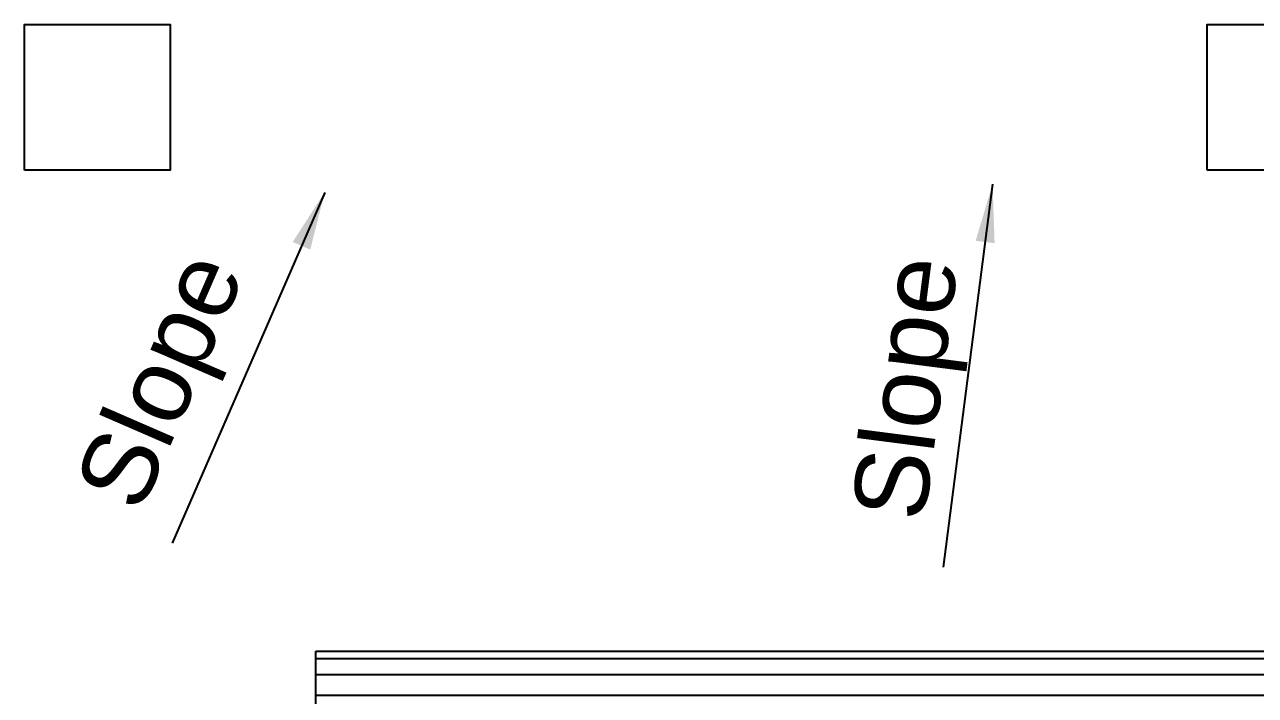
# Model space of a CAD drawing. Extents: x 7897917 to 8423973, y -6487334 to -6173396.
# Drawn here: x 8304046 to 8310389, y -6398299 to -6394841 of the extents above; entities that cross this region are included whole.
import ezdxf

# ---------------------------------------------------------------- set-up
doc = ezdxf.new("R2010")
doc.units = 0
doc.header["$LTSCALE"] = 600
doc.header["$MEASUREMENT"] = 0
for name, color, linetype in [('A-text', 7, 'CONTINUOUS'), ('LA-column', 3, 'CONTINUOUS'), ('LINE', 8, 'CONTINUOUS'), ('S-Col-Hatch', 30, 'CONTINUOUS')]:
    doc.layers.add(name, color=color, linetype=linetype)
doc.styles.add('ARIAL', font='arial.ttf')
doc.styles.add('ROMANS', font='romans.shx')
doc.dimstyles.new('MM', dxfattribs={"dimscale": 0, "dimtxt": 200, "dimasz": 150, "dimexe": 40, "dimexo": 50, "dimgap": 50, "dimtad": 1, "dimdec": 0, "dimzin": 0, "dimdsep": 46, "dimtxsty": 'ROMANS', "dimblk": 'OBLIQUE', "dimcen": 0.09, "dimdle": 40, "dimclrd": 5, "dimclre": 5, "dimclrt": 6, "dimadec": 0, "dimazin": 0, "dimtfac": 1, "dimtdec": 0, "dimtofl": 0, "dimtmove": 0, "dimatfit": 3, "dimfxl": 1, "dimfrac": 2, "dimtolj": 1, "dimtzin": 0, "dimarcsym": 0})

# ---------------------------------------------------------------- blocks, each defined once
blk = doc.blocks.new('A$C2D12074D')
at = {"layer": 'S-Col-Hatch', "color": 8, "linetype": 'Continuous'}
for p, q in [((-18048.1, -37.6, -17.3), (0, -37.6, -17.3)), ((-18048.1, -120.8, -17.3), (0, -120.8, -17.3)), ((-18048.1, -226.6, -17.3), (0, -226.6, -17.3))]:
    blk.add_line(p, q, dxfattribs=at)
at = {"layer": 'S-Col-Hatch', "linetype": 'Continuous'}
blk.add_lwpolyline([(-18048.1, 0), (0, 0), (0, -8590.2), (-18048.1, -8590.2)], close=True, dxfattribs=at)

msp = doc.modelspace()

# ---------------------------------------------------------------- linework, layer by layer
at = {"layer": 'LA-column', "color": 8, "elevation": 11.446}
for points in [[(8304046.125, -6395590.964), (8304046.125, -6394840.964), (8304796.125, -6394840.964), (8304796.125, -6395590.964)], [(8310140.125, -6395590.964), (8310140.125, -6394840.964), (8310890.125, -6394840.964), (8310890.125, -6395590.964)]]:
    msp.add_lwpolyline(points, close=True, dxfattribs=at)

# ---------------------------------------------------------------- block references
at = {"layer": 'LINE'}
msp.add_blockref('A$C2D12074D', (8323594.536, -6398070.901, 20.313), dxfattribs=at)

# ---------------------------------------------------------------- texts
at = {"layer": 'A-text', "color": 0, "lineweight": 15, "style": 'ARIAL'}
for rotation, p in [(66.5182179, (8304642.328, -6397368.934, 2.894)), (82.6575507, (8308683.161, -6397410.236, 2.894))]:
    msp.add_text('Slope', height=380.16, rotation=rotation, dxfattribs=at).set_placement(p)

# ---------------------------------------------------------------- leaders
at = {"layer": 'A-text', "color": 0, "lineweight": 15}
for points in [[(8309034.162, -6395664.312, 2.894), (8308779.728, -6397638.874, 2.894)], [(8305592.461, -6395706.069, 2.894), (8304806.611, -6397514.972, 2.894)]]:
    msp.add_leader(points, dimstyle='MM', override={"dimscale": 1, "dimasz": 300, "dimtad": 0}, dxfattribs=at)

doc.saveas('drawing.dxf')
